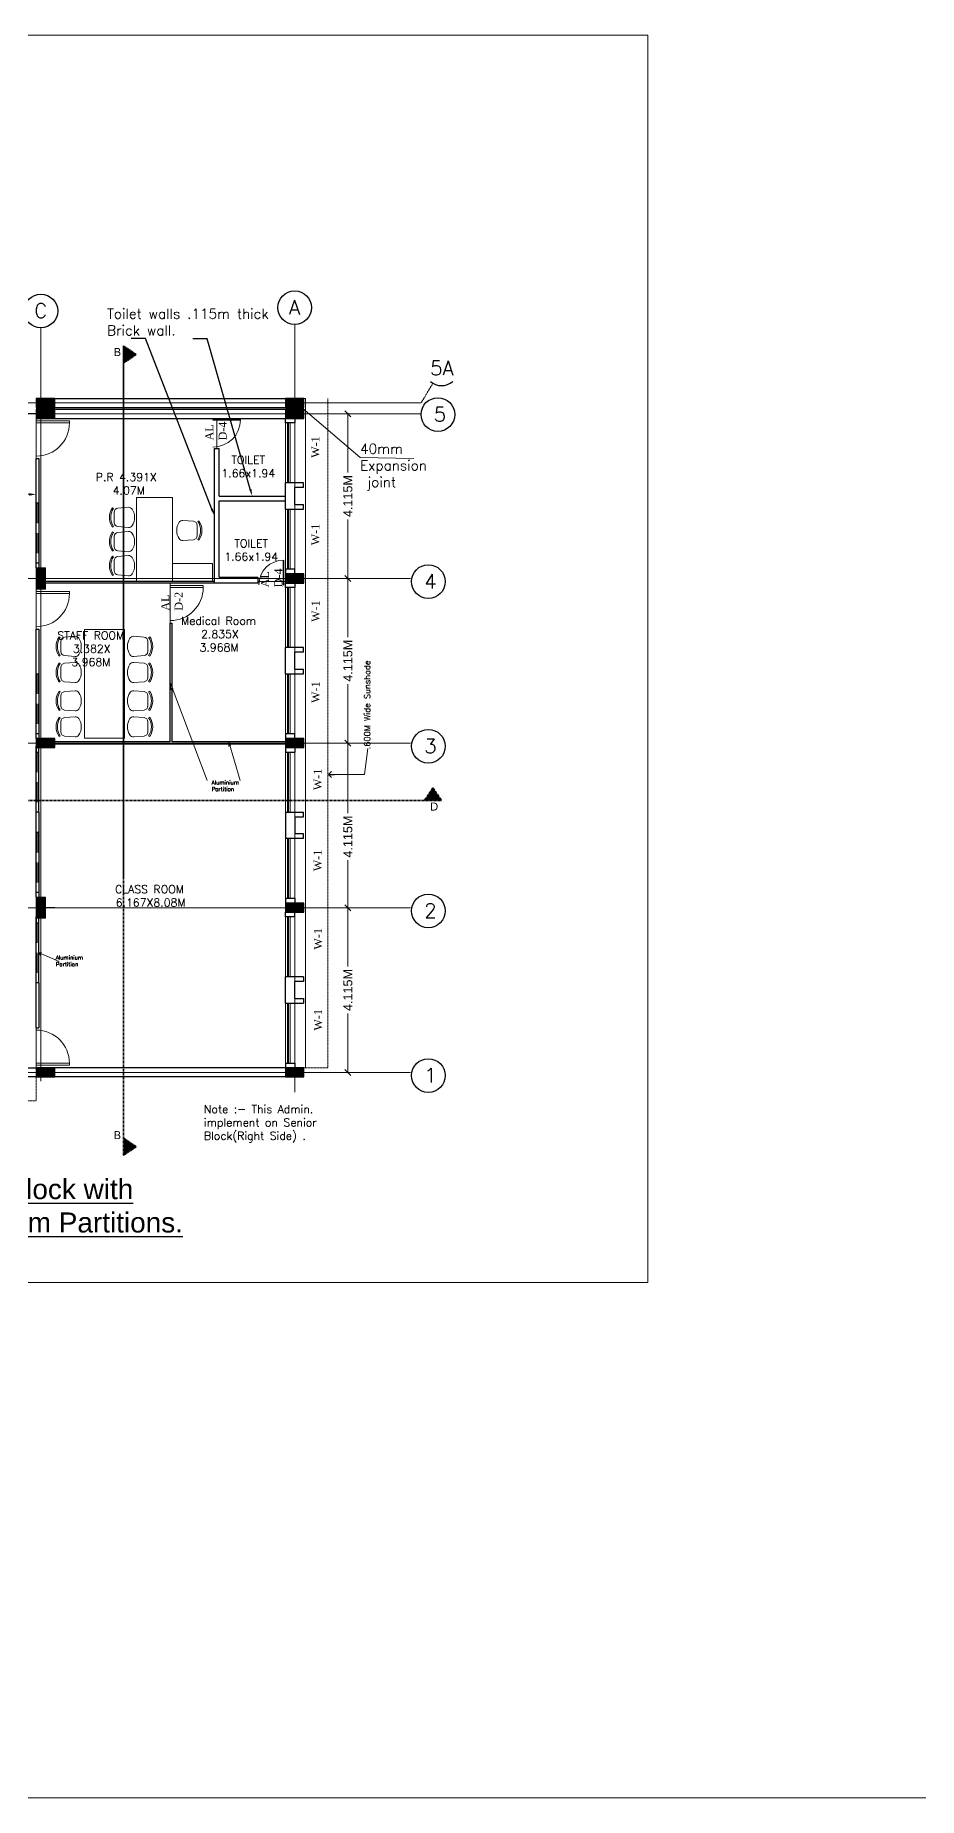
# Model space of a CAD drawing. Header units: metres. Extents: x 1545540 to 2027037, y 435419 to 693806.
# Drawn here: x 1789450 to 1811538, y 435419 to 479468 of the extents above; entities that cross this region are included whole.
import ezdxf
from ezdxf import colors
from ezdxf.entities.mleader import LeaderData, LeaderLine
from ezdxf.math import Vec2, Vec3

# ---------------------------------------------------------------- set-up
doc = ezdxf.new("R2010")
doc.units = ezdxf.units.M
doc.header["$LTSCALE"] = 1000
doc.header["$PDMODE"] = 35
for name, pattern in [('CENTER', [2, 1.25, -0.25, 0.25, -0.25]), ('DASHED', [0.75, 0.5, -0.25]), ('DASHED2', [0.375, 0.25, -0.125])]:
    doc.linetypes.add(name, pattern=pattern)
doc.layers.get('Defpoints').update_dxf_attribs({"lineweight": 18})
for name, color, linetype, lineweight in [('- WALL', 7, 'Continuous', 30), ('Aluminium frame', 132, 'Continuous', 25), ('Col-Hatch', 9, 'Continuous', 13), ('coloum hatch', 254, 'Continuous', 9), ('Column', 252, 'Continuous', 30), ('dim.1', 6, 'Continuous', 18), ('Door', 54, 'Continuous', 13), ('elevation', 1, 'Continuous', 13), ('Furniture', 13, 'Continuous', 13), ('grid', 21, 'CENTER', 15), ('gride dimen', 3, 'Continuous', 13), ('PROJ.', 30, 'DASHED2', 13), ('Section Line', 135, 'CENTER', 35), ('Text-1', 240, 'Continuous', 15), ('Text-2', 122, 'Continuous', 25), ('Text-Grid', 1, 'Continuous', 25), ('Ventilator', 6, 'DASHED', 18), ('Wall', 7, 'Continuous', 30), ('Window', 150, 'Continuous', 15), ('Window-Wall', 7, 'Continuous', 18)]:
    doc.layers.add(name, color=color, linetype=linetype, lineweight=lineweight)
doc.layers.add('text', color=7, linetype='Continuous')
doc.styles.add('dim-stylus bt', font='arial.ttf')
doc.styles.add('L120', font='simplex.shx', dxfattribs={"height": 1})
doc.styles.get("Standard").update_dxf_attribs({"font": 'arial.ttf'})
doc.styles.add('style1', font='')
doc.styles.get('style1').set_extended_font_data('Century Gothic')
doc.dimstyles.new('1      100 (big)', dxfattribs={"dimscale": 75, "dimtxt": 5, "dimasz": 3.5, "dimexe": 1.5, "dimexo": 2, "dimgap": 1, "dimtad": 0, "dimdec": 3, "dimlfac": 0.001, "dimzin": 0, "dimdsep": 46, "dimtxsty": 'dim-stylus bt', "dimblk": 'OBLIQUE', "dimcen": 0, "dimdle": 0.6, "dimclrd": 256, "dimclre": 7, "dimclrt": 256, "dimadec": 0, "dimazin": 0, "dimtfac": 0.7, "dimtdec": 3, "dimtofl": 0, "dimtmove": 1, "dimatfit": 3, "dimldrblk": 'OPEN90', "dimfxl": 0, "dimtolj": 1, "dimtzin": 0, "dimlwd": 15, "dimlwe": 15, "dimarcsym": 0})
doc.dimstyles.new('Tabrej', dxfattribs={"dimtxt": 0.32, "dimasz": 0.2, "dimexe": 0, "dimexo": 0.15, "dimgap": 0.09, "dimtad": 0, "dimdec": 3, "dimzin": 0, "dimdsep": 46, "dimtxsty": 'dim-stylus bt', "dimblk": 'ARCHTICK', "dimcen": 0, "dimdle": 0.05, "dimclrd": 256, "dimclre": 256, "dimclrt": 7, "dimadec": 0, "dimazin": 0, "dimtfac": 1, "dimtdec": 3, "dimtofl": 0, "dimtmove": 0, "dimatfit": 1, "dimfxl": 0, "dimtolj": 1, "dimtzin": 0, "dimlwd": -1, "dimlwe": -1, "dimarcsym": 0})

# ---------------------------------------------------------------- blocks, each defined once
blk = doc.blocks.new('RH 1200')
for p, q in [((21, 0), (21, 43.3)), ((21.7, 0), (21.7, 43.3)), ((21.7, 0), (21, 0))]:
    blk.add_line(p, q)
at = {"extrusion": (0, 0, -1)}
blk.add_ellipse((21.7, 0), major_axis=(-30.6, 30.6), ratio=1, start_param=5.497787, end_param=7.068583, dxfattribs=at)
blk = doc.blocks.new('DRF')
at = {"layer": 'Door', "ltscale": 20}
blk.add_line((620.912, -398.163), (620.912, -397.263), dxfattribs=at)
at = {"layer": 'Door', "ltscale": 20, "xscale": 0.0190499999955591, "yscale": 0.0190499999955591, "zscale": 0.0190499999955591, "rotation": 90}
blk.add_blockref('RH 1200', (621.027, -397.713), dxfattribs=at)
blk = doc.blocks.new('_Oblique')
at = {"color": 0, "linetype": 'ByBlock', "lineweight": -2}
blk.add_line((-0.5, -0.5), (0.5, 0.5), dxfattribs=at)
blk = doc.blocks.new('*D360')
at = {"layer": 'Defpoints', "color": 0, "ltscale": 0.05, "transparency": 16777216}
for p in [(1797266, 457663), (1797266, 457663), (1797266, 453548)]:
    blk.add_point(p, dxfattribs=at)
at = {"layer": 'gride dimen', "lineweight": 15, "ltscale": 0.05, "transparency": 16777216}
for p, q in [((1797266, 457686), (1797266, 456191)), ((1797266, 453526), (1797266, 455020))]:
    blk.add_line(p, q, dxfattribs=at)
at = {"layer": 'gride dimen', "color": 7, "lineweight": 15, "ltscale": 0.05, "transparency": 16777216}
for p, q in [((1797116, 457663), (1797191, 457663)), ((1797116, 453548), (1797191, 453548))]:
    blk.add_line(p, q, dxfattribs=at)
at = {"layer": 'gride dimen', "lineweight": 15, "ltscale": 0.05, "transparency": 16777216, "xscale": 150, "yscale": 150, "zscale": 150}
for p, rotation in [((1797266, 457663), 90), ((1797266, 453548), 270)]:
    blk.add_blockref('_Oblique', p, dxfattribs=dict(at, rotation=rotation))
at = {"layer": 'gride dimen', "ltscale": 0.05, "transparency": 16777216, "insert": (1797266, 455606), "char_height": 225, "attachment_point": 5, "rotation": 90, "style": 'dim-stylus bt'}
blk.add_mtext('\\A1;4.115M', dxfattribs=at)
blk = doc.blocks.new('_Open90')
at = {"color": 0, "linetype": 'ByBlock', "lineweight": -2}
for p, q in [((0, 0), (-1, 0)), ((-0.5, 0.5), (0, 0)), ((0, 0), (-0.5, -0.5))]:
    blk.add_line(p, q, dxfattribs=at)
blk = doc.blocks.new('*D361')
at = {"layer": 'Defpoints', "color": 0, "ltscale": 0.05, "transparency": 16777216}
for p in [(1797266, 461778), (1797266, 461778), (1797266, 457663)]:
    blk.add_point(p, dxfattribs=at)
at = {"layer": 'gride dimen', "color": 7, "lineweight": 15, "ltscale": 0.05, "transparency": 16777216}
for p, q in [((1797116, 461778), (1797191, 461778)), ((1797116, 457663), (1797191, 457663))]:
    blk.add_line(p, q, dxfattribs=at)
at = {"layer": 'gride dimen', "lineweight": 15, "ltscale": 0.05, "transparency": 16777216}
for p, q in [((1797266, 461801), (1797266, 460025)), ((1797266, 457641), (1797266, 458854))]:
    blk.add_line(p, q, dxfattribs=at)
at = {"layer": 'gride dimen', "lineweight": 15, "ltscale": 0.05, "transparency": 16777216, "xscale": 150, "yscale": 150, "zscale": 150}
for p, rotation in [((1797266, 461778), 90), ((1797266, 457663), 270)]:
    blk.add_blockref('_Oblique', p, dxfattribs=dict(at, rotation=rotation))
at = {"layer": 'gride dimen', "ltscale": 0.05, "transparency": 16777216, "insert": (1797266, 459440), "char_height": 225, "attachment_point": 5, "rotation": 90, "style": 'dim-stylus bt'}
blk.add_mtext('\\A1;4.115M', dxfattribs=at)
blk = doc.blocks.new('*D362')
at = {"layer": 'Defpoints', "color": 0, "ltscale": 0.05, "transparency": 16777216}
for p in [(1797266, 465893), (1797266, 465893), (1797266, 461778)]:
    blk.add_point(p, dxfattribs=at)
at = {"layer": 'gride dimen', "color": 7, "lineweight": 15, "ltscale": 0.05, "transparency": 16777216}
for p, q in [((1797116, 465893), (1797191, 465893)), ((1797116, 461778), (1797191, 461778))]:
    blk.add_line(p, q, dxfattribs=at)
at = {"layer": 'gride dimen', "lineweight": 15, "ltscale": 0.05, "transparency": 16777216}
for p, q in [((1797266, 465916), (1797266, 464421)), ((1797266, 461756), (1797266, 463250))]:
    blk.add_line(p, q, dxfattribs=at)
at = {"layer": 'gride dimen', "lineweight": 15, "ltscale": 0.05, "transparency": 16777216, "xscale": 150, "yscale": 150, "zscale": 150}
for p, rotation in [((1797266, 465893), 90), ((1797266, 461778), 270)]:
    blk.add_blockref('_Oblique', p, dxfattribs=dict(at, rotation=rotation))
at = {"layer": 'gride dimen', "ltscale": 0.05, "transparency": 16777216, "insert": (1797266, 463836), "char_height": 225, "attachment_point": 5, "rotation": 90, "style": 'dim-stylus bt'}
blk.add_mtext('\\A1;4.115M', dxfattribs=at)
blk = doc.blocks.new('*D363')
at = {"layer": 'Defpoints', "color": 0, "ltscale": 0.05, "transparency": 16777216}
for p in [(1797266, 470008), (1797266, 470008), (1797266, 465893)]:
    blk.add_point(p, dxfattribs=at)
at = {"layer": 'gride dimen', "color": 7, "lineweight": 15, "ltscale": 0.05, "transparency": 16777216}
for p, q in [((1797116, 470008), (1797191, 470008)), ((1797116, 465893), (1797191, 465893))]:
    blk.add_line(p, q, dxfattribs=at)
at = {"layer": 'gride dimen', "lineweight": 15, "ltscale": 0.05, "transparency": 16777216}
for p, q in [((1797266, 470031), (1797266, 468536)), ((1797266, 465871), (1797266, 467365))]:
    blk.add_line(p, q, dxfattribs=at)
at = {"layer": 'gride dimen', "lineweight": 15, "ltscale": 0.05, "transparency": 16777216, "xscale": 150, "yscale": 150, "zscale": 150}
for p, rotation in [((1797266, 470008), 90), ((1797266, 465893), 270)]:
    blk.add_blockref('_Oblique', p, dxfattribs=dict(at, rotation=rotation))
at = {"layer": 'gride dimen', "ltscale": 0.05, "transparency": 16777216, "insert": (1797266, 467951), "char_height": 225, "attachment_point": 5, "rotation": 90, "style": 'dim-stylus bt'}
blk.add_mtext('\\A1;4.115M', dxfattribs=at)
blk = doc.blocks.new('CC')
at = {"layer": 'Col-Hatch', "ltscale": 0.05}
blk.add_hatch(color=256, dxfattribs=at).paths.add_polyline_path([(4078.606, 341.328), (4078.606, 341.098), (4079.066, 341.098), (4079.066, 341.328)])
at = {"layer": 'Column'}
blk.add_lwpolyline([(4078.606, 341.328), (4079.066, 341.328), (4079.066, 341.098), (4078.606, 341.098)], close=True, dxfattribs=at)
blk = doc.blocks.new('_ArchTick')
at = {"color": 0, "const_width": 0.15}
blk.add_lwpolyline([(-0.5, -0.5), (0.5, 0.5)], dxfattribs=at)
blk = doc.blocks.new('gd')
at = {"layer": 'Door', "ltscale": 0.05}
blk.add_line((526.222, -408.628), (526.222, -407.428), dxfattribs=at)
blk.add_lwpolyline([(526.222, -408.551), (525.231, -408.551), (525.231, -408.491), (526.222, -408.491), (526.222, -408.551)], dxfattribs=at)
blk.add_arc((526.222, -408.491), 0.992, 90, 180, dxfattribs=at)
blk = doc.blocks.new('DFG')
at = {"layer": 'Col-Hatch', "ltscale": 0.05}
blk.add_hatch(color=256, dxfattribs=at).paths.add_polyline_path([(3557.561, -332.074), (3557.561, -332.304), (3557.031, -332.304), (3557.031, -332.074)])
blk.add_lwpolyline([(3557.561, -332.074), (3557.561, -332.304), (3557.031, -332.304), (3557.031, -332.074), (3557.561, -332.074)], dxfattribs=at)
blk = doc.blocks.new('chair1')
for p, q in [((527, 224), (556, 243)), ((527, -224), (556, -243))]:
    blk.add_line(p, q)
blk.add_lwpolyline([(58, 204, -0.283804), (155, 253), (416, 230, -0.389031), (510, 127), (510, -127, -0.389031), (416, -230), (155, -253, -0.283804), (58, -204)], format="xyb")
for centre, radius, start, end in [((390, 0), 390, 148.3892, 211.6108), ((201, 0), 396, 325.6197, 34.3803), ((201, 0), 430, 325.6197, 34.3803)]:
    blk.add_arc(centre, radius, start, end)
blk = doc.blocks.new('t1')
at = {"layer": 'Furniture', "ltscale": 10000}
for points in [[(697340, 159031), (698240, 159031), (698240, 161131), (697340, 161131)], [(696340, 159481), (696340, 159031), (697340, 159031), (697340, 159481)]]:
    blk.add_lwpolyline(points, close=True, dxfattribs=at)
at = {"layer": 'Furniture', "ltscale": 10000, "xscale": -1, "rotation": 180}
blk.add_blockref('chair1', (698287, 160632), dxfattribs=at)
at = {"layer": 'Furniture', "ltscale": 10000, "xscale": -1}
blk.add_blockref('chair1', (697233, 160306), dxfattribs=at)
at = {"layer": 'Furniture', "ltscale": 10000}
for p in [(698287, 160029), (698287, 159425)]:
    blk.add_blockref('chair1', p, dxfattribs=at)

msp = doc.modelspace()

# ---------------------------------------------------------------- hatches: boundary and pattern name
at = {"layer": 'Section Line', "ltscale": 0.05}
for points in [[(1791657.3717, 471274.8094), (1791657.3717, 471701.9882), (1791973.3391, 471488.3988)], [(1799178.9851, 460340.1486), (1799606.1639, 460340.0695), (1799392.633, 460656.0764)], [(1791657.3717, 451476.4092), (1791657.3717, 451903.588), (1791973.3391, 451689.9986)]]:
    msp.add_hatch(color=256, dxfattribs=at).paths.add_polyline_path(points)

# ---------------------------------------------------------------- linework, layer by layer
at = {"layer": '- WALL', "ltscale": 0.05}
for p, q in [((1789706.0694, 470393.0917), (1795706.0694, 470393.0917)), ((1789706.0694, 470163.0917), (1795706.0694, 470163.0917)), ((1789706.0694, 470123.0918), (1795706.0694, 470123.0918)), ((1789706.0694, 469893.0918), (1795706.0694, 469893.0918)), ((1794045.0694, 467950.6156), (1795706.0694, 467950.6156)), ((1794045.0694, 467835.5679), (1795706.0694, 467835.5679)), ((1795936.0694, 453778.0918), (1795936.0694, 453663.0918)), ((1795706.0694, 453663.0917), (1789706.0694, 453663.0917)), ((1795706.0694, 453433.0918), (1789706.0694, 453433.0918))]:
    msp.add_line(p, q, dxfattribs=at)
at = {"layer": '- WALL'}
for p, q in [((1789706.0694, 469893.0918), (1789706.0694, 470123.0918)), ((1793930.0694, 465778.0918), (1793930.0694, 469140.6396)), ((1793930.0694, 469140.6396), (1794045.0694, 469140.6396)), ((1794045.0694, 467950.6156), (1794045.0694, 469140.6396)), ((1795706.0694, 467623.0918), (1795706.0694, 468278.0918)), ((1796156.0694, 468278.0918), (1795706.0694, 468278.0918)), ((1796156.0694, 468163.0918), (1796156.0694, 468278.0918)), ((1794045.0694, 465924.8418), (1794045.0694, 467835.5679)), ((1795936.0694, 467738.0918), (1795936.0694, 468163.0918)), ((1796156.0694, 468163.0918), (1795936.0694, 468163.0918)), ((1795706.0694, 467623.0918), (1796156.0694, 467623.0918)), ((1795936.0694, 467738.0918), (1796156.0694, 467738.0918)), ((1796156.0694, 467623.0918), (1796156.0694, 467738.0918)), ((1795706.0694, 463508.0918), (1795706.0694, 464163.0918)), ((1796156.0694, 464163.0918), (1795706.0694, 464163.0918)), ((1795936.0694, 463623.0918), (1795936.0694, 464048.0918)), ((1796156.0694, 464048.0918), (1795936.0694, 464048.0918)), ((1796156.0694, 464048.0918), (1796156.0694, 464163.0918)), ((1795706.0694, 463508.0918), (1796156.0694, 463508.0918)), ((1795936.0694, 463623.0918), (1796156.0694, 463623.0918)), ((1796156.0694, 463508.0918), (1796156.0694, 463623.0918)), ((1789936.0694, 461893.0917), (1789706.0694, 461893.0917)), ((1789936.0694, 461778.0918), (1789706.0694, 461778.0918)), ((1795706.0694, 461663.0918), (1795706.0694, 461548.0918)), ((1795936.0694, 461663.0918), (1795936.0694, 461548.0918)), ((1795706.0694, 461548.0918), (1795936.0694, 461548.0918)), ((1795706.0694, 460048.0918), (1795706.0694, 459393.0918)), ((1795706.0694, 460048.0918), (1796156.0694, 460048.0918)), ((1795936.0694, 459933.0918), (1795936.0694, 459508.0918)), ((1795936.0694, 459933.0918), (1796156.0694, 459933.0918)), ((1796156.0694, 459933.0918), (1796156.0694, 460048.0918)), ((1796156.0694, 459508.0918), (1795936.0694, 459508.0918)), ((1796156.0694, 459393.0918), (1796156.0694, 459508.0918)), ((1796156.0694, 459393.0918), (1795706.0694, 459393.0918)), ((1795706.0694, 457893.0918), (1795706.0694, 457778.0918)), ((1795936.0694, 457893.0918), (1795706.0694, 457893.0918)), ((1795936.0694, 457893.0918), (1795936.0694, 457778.0918)), ((1789936.0694, 457663.0918), (1789706.0694, 457663.0918)), ((1795706.0694, 457433.0918), (1795706.0694, 457548.0918)), ((1795936.0694, 457433.0918), (1795706.0694, 457433.0918)), ((1795936.0694, 457433.0918), (1795936.0694, 457548.0918)), ((1795706.0694, 455278.0918), (1795706.0694, 455933.0918)), ((1796156.0694, 455933.0918), (1795706.0694, 455933.0918)), ((1796156.0694, 455933.0918), (1796156.0694, 455818.0918)), ((1795936.0694, 455393.0918), (1795936.0694, 455818.0918)), ((1796156.0694, 455818.0918), (1795936.0694, 455818.0918)), ((1795706.0694, 455278.0918), (1796156.0694, 455278.0918)), ((1795936.0694, 455393.0918), (1796156.0694, 455393.0918)), ((1796156.0694, 455393.0918), (1796156.0694, 455278.0918)), ((1795706.0694, 453778.0918), (1795936.0694, 453778.0918)), ((1795706.0694, 453778.0918), (1795706.0694, 453663.0918)), ((1789476.0694, 453663.0918), (1789476.0694, 453433.0918)), ((1789476.0694, 453663.0918), (1789706.0694, 453663.0918)), ((1789476.0694, 453433.0918), (1789706.0694, 453433.0918))]:
    msp.add_line(p, q, dxfattribs=at)
for points in [[(1795936.0694, 469778.0918), (1795706.0694, 469778.0918), (1795706.0694, 469893.0918), (1795936.0694, 469893.0918)], [(1795936.0694, 466123.0918), (1795706.0694, 466123.0918), (1795706.0694, 466008.0918), (1795936.0694, 466008.0918)], [(1795936.0694, 465663.0918), (1795706.0694, 465663.0918), (1795706.0694, 465778.0918), (1795936.0694, 465778.0918)], [(1795936.0694, 462008.0918), (1795706.0694, 462008.0918), (1795706.0694, 461893.0918), (1795936.0694, 461893.0918)], [(1789246.0694, 453663.0918), (1789476.0694, 453663.0918), (1789476.0694, 453433.0918), (1789246.0694, 453433.0918)]]:
    msp.add_lwpolyline(points, close=True, dxfattribs=at)
at = {"layer": 'Aluminium frame', "ltscale": 0.05}
for p, q in [((1789476.0694, 470008.0918), (1786126.0694, 470008.0918)), ((1789476.0694, 466158.0918), (1789476.0694, 468893.0918)), ((1789476.0694, 468893.0918), (1789539.4694, 468893.0918)), ((1789539.4694, 468893.0918), (1789539.4694, 466158.0918)), ((1789539.4694, 467773.0918), (1789476.0694, 467773.0918)), ((1789539.4694, 466273.0918), (1789476.0694, 466273.0918)), ((1792821.0694, 461809.8418), (1792821.0694, 464778.0918)), ((1792871.0694, 461809.8418), (1792871.0694, 464778.0918)), ((1789476.0694, 461893.0918), (1789476.0694, 464628.0918)), ((1789476.0694, 464628.0918), (1789539.4694, 464628.0918)), ((1789539.4694, 464628.0918), (1789539.4694, 461893.0918)), ((1789476.0694, 463508.0918), (1789539.4694, 463508.0918)), ((1789539.4694, 462008.0918), (1789476.0694, 462008.0918)), ((1789476.0694, 457928.0918), (1789476.0694, 461698.0918)), ((1792821.0694, 461809.8418), (1789936.0694, 461809.8418)), ((1795706.0694, 461746.3418), (1789936.0694, 461746.3418)), ((1795706.0694, 461809.8418), (1792871.0694, 461809.8418)), ((1789539.4694, 460048.0918), (1789539.4694, 461548.0918)), ((1789539.4694, 460048.0918), (1789476.0694, 460048.0918)), ((1789539.4694, 460048.0918), (1789539.4694, 457928.0918)), ((1789539.4694, 459543.0918), (1789476.0694, 459543.0918)), ((1789539.4694, 458043.0918), (1789476.0694, 458043.0918)), ((1789476.0694, 457928.0918), (1789539.4694, 457928.0918)), ((1789476.0694, 454663.0918), (1789476.0694, 457433.0918)), ((1789539.4694, 455783.0918), (1789539.4694, 457283.0918)), ((1789539.4694, 455783.0918), (1789476.0694, 455783.0918)), ((1789539.4694, 455783.0918), (1789539.4694, 454663.0918)), ((1789476.0694, 454663.0918), (1789539.4694, 454663.0918))]:
    msp.add_line(p, q, dxfattribs=at)
for points in [[(1789476.0694, 461548.0918), (1789539.4694, 461548.0918), (1789539.4694, 461663.0918), (1789476.0694, 461663.0918)], [(1789476.0694, 457283.0918), (1789539.4694, 457283.0918), (1789539.4694, 457398.0918), (1789476.0694, 457398.0918)]]:
    msp.add_lwpolyline(points, close=True, dxfattribs=at)
at = {"layer": 'Defpoints', "ltscale": 50}
for p, q in [((1722051.6517, 479467.9928), (1804765.9863, 479467.9928)), ((1804765.9863, 479467.9928), (1804765.9863, 448293.9427)), ((1804765.9863, 448293.9427), (1722051.6517, 448293.9427)), ((2027037.0061, 435418.7361), (1545539.6716, 435418.7361))]:
    msp.add_line(p, q, dxfattribs=at)
at = {"layer": 'dim.1', "ltscale": 0.05}
for p, q in [((1792821.0694, 463293.9668), (1793745.8183, 460844.8433)), ((1792821.0694, 463293.9668), (1792842.8467, 463106.181)), ((1792821.0694, 463293.9668), (1792891.226, 463136.1682)), ((1794288.5694, 461809.8418), (1794575.2845, 460844.8433)), ((1794288.5694, 461809.8418), (1794288.5694, 461693.3346)), ((1794288.5694, 461809.8418), (1794330.1352, 461706.3096)), ((1789539.4694, 456533.0918), (1789609.2324, 456539.8051)), ((1789539.4694, 456533.0918), (1789583.9876, 456480.6291)), ((1789545.2777, 456533.6507), (1790047.98, 456315.7522))]:
    msp.add_line(p, q, dxfattribs=at)
at = {"layer": 'elevation', "ltscale": 0.05}
msp.add_line((1789476.0694, 461548.0918), (1789476.0694, 460048.0918), dxfattribs=at)
at = {"layer": 'Furniture', "ltscale": 10000}
msp.add_lwpolyline([(1790678.4262, 461899.593), (1790678.4262, 464614.593), (1791678.4262, 464614.593), (1791678.4262, 461899.593)], close=True, dxfattribs=at)
at = {"layer": 'grid', "ltscale": 0.01}
for p, q in [((1795936.0694, 453049.8017), (1795936.0694, 472238.8088)), ((1789591.0694, 453324.6013), (1789591.0694, 472155.0259)), ((1799095.3664, 470278.0918), (1799390.6481, 470770.4103)), ((1799095.3664, 470278.0918), (1779273.4945, 470278.0918)), ((1799095.3664, 470008.0918), (1779273.4945, 470008.0918)), ((1798834.5383, 465893.0918), (1779273.4945, 465893.0918)), ((1798834.5383, 461778.0918), (1779273.4945, 461778.0918)), ((1798834.5383, 457663.0918), (1779273.4945, 457663.0918)), ((1798834.5383, 453548.0918), (1779273.4945, 453548.0918))]:
    msp.add_line(p, q, dxfattribs=at)
at = {"layer": 'PROJ.', "ltscale": 0.01}
for p, q in [((1796766.0694, 470393.0918), (1796766.0694, 453663.0918)), ((1789476.0694, 452833.0917), (1789476.0694, 453433.0918)), ((1796166.0694, 453663.0918), (1796766.0694, 453663.0918)), ((1786126.0694, 452833.0917), (1789476.0694, 452833.0917))]:
    msp.add_line(p, q, dxfattribs=at)
at = {"layer": 'Section Line', "ltscale": 0.05}
for p, q in [((1791657.3717, 451476.4092), (1791657.3717, 471701.9882)), ((1791973.3391, 471488.3988), (1791657.3717, 471701.9882)), ((1791973.3391, 471488.3988), (1791657.3717, 471274.8094)), ((1777520.9878, 460340.1486), (1799606.1639, 460340.0695)), ((1799392.633, 460656.0764), (1799178.9851, 460340.1486)), ((1799392.633, 460656.0764), (1799606.1639, 460340.0695)), ((1791973.3391, 451689.9986), (1791657.3717, 451903.588)), ((1791973.3391, 451689.9986), (1791657.3717, 451476.4092))]:
    msp.add_line(p, q, dxfattribs=at)
at = {"layer": 'Text-Grid'}
for centre in [(1789591.0694, 472576.0377), (1795936.0694, 472659.8206), (1795936.0694, 472659.8206), (1799516.3781, 469988.1058), (1799278.0781, 465813.3559), (1799278.0781, 461698.3559), (1799278.0781, 457583.3559), (1799278.0781, 453468.3559)]:
    msp.add_circle(centre, 421.0118, dxfattribs=at)
msp.add_arc((1799607.1979, 471131.4603), 421.0118, 228.34617115, 311.65382883, dxfattribs=at)
at = {"layer": 'Ventilator'}
for p, q in [((1789493.2694, 467773.0918), (1789493.2694, 466273.0918)), ((1789522.2694, 467773.0918), (1789522.2694, 466273.0918)), ((1789493.2694, 463508.0918), (1789493.2694, 462008.0918)), ((1789522.2694, 463508.0918), (1789522.2694, 462008.0918)), ((1789493.2694, 461548.0918), (1789493.2694, 460048.0918)), ((1789522.2694, 461548.0918), (1789522.2694, 460048.0918)), ((1789493.2694, 459543.0918), (1789493.2694, 458043.0918)), ((1789522.2694, 459543.0918), (1789522.2694, 458043.0918)), ((1789493.2694, 457283.0918), (1789493.2694, 455783.0918)), ((1789522.2694, 457283.0918), (1789522.2694, 455783.0918))]:
    msp.add_line(p, q, dxfattribs=at)
at = {"layer": 'Wall', "ltscale": 0.05}
for p, q in [((1793930.0694, 465816.0918), (1789706.0694, 465816.0918)), ((1793930.0694, 465778.0918), (1789706.0694, 465778.0918)), ((1795013.5455, 465778.0918), (1793930.0694, 465778.0918)), ((1794045.0694, 465924.8418), (1795013.5455, 465924.8418)), ((1795013.5455, 465924.8418), (1795013.5455, 465778.0918)), ((1792821.0694, 464778.0918), (1792871.0694, 464778.0918)), ((1795706.0694, 461778.0918), (1795706.0694, 461778.0918))]:
    msp.add_line(p, q, dxfattribs=at)
at = {"layer": 'Window', "ltscale": 0.05}
for p, q in [((1795759.1072, 469778.0918), (1795759.1072, 468278.0918)), ((1795781.6545, 469778.0918), (1795781.6545, 468278.0918)), ((1795759.1072, 466123.0918), (1795759.1072, 467623.0918)), ((1795781.6545, 466123.0918), (1795781.6545, 467623.0918)), ((1795759.1072, 465663.0918), (1795759.1072, 464163.0918)), ((1795781.6545, 465663.0918), (1795781.6545, 464163.0918)), ((1795759.1072, 462008.0918), (1795759.1072, 463508.0918)), ((1795781.6545, 462008.0918), (1795781.6545, 463508.0918)), ((1795759.1072, 461548.0918), (1795759.1072, 460048.0918)), ((1795781.6545, 461548.0918), (1795781.6545, 460048.0918)), ((1795759.1072, 457893.0918), (1795759.1072, 459393.0918)), ((1795781.6545, 457893.0918), (1795781.6545, 459393.0918)), ((1795759.1072, 457433.0918), (1795759.1072, 455933.0918)), ((1795781.6545, 457433.0918), (1795781.6545, 455933.0918)), ((1795759.1072, 453778.0918), (1795759.1072, 455278.0918)), ((1795781.6545, 453778.0918), (1795781.6545, 455278.0918))]:
    msp.add_line(p, q, dxfattribs=at)
at = {"layer": 'Window-Wall'}
for p, q in [((1796206.0694, 470393.0918), (1796166.0694, 470393.0918)), ((1796206.0694, 453663.0918), (1796206.0694, 470393.0918)), ((1795706.0694, 469778.0918), (1795706.0694, 468278.0918)), ((1795821.0694, 469778.0918), (1795821.0694, 468278.0918)), ((1795706.0694, 466123.0918), (1795706.0694, 467623.0918)), ((1795821.0694, 466123.0918), (1795821.0694, 467623.0918)), ((1795706.0694, 465663.0918), (1795706.0694, 464163.0918)), ((1795821.0694, 465663.0918), (1795821.0694, 464163.0918)), ((1795706.0694, 462008.0918), (1795706.0694, 463508.0918)), ((1795821.0694, 462008.0918), (1795821.0694, 463508.0918)), ((1789476.0694, 457928.0918), (1789476.0694, 461698.0918)), ((1789476.0694, 461548.0918), (1789476.0694, 460048.0918)), ((1795706.0694, 461548.0918), (1795706.0694, 460048.0918)), ((1795821.0694, 461548.0918), (1795821.0694, 460048.0918)), ((1795706.0694, 457893.0918), (1795706.0694, 459393.0918)), ((1795821.0694, 457893.0918), (1795821.0694, 459393.0918)), ((1789476.0694, 454663.0918), (1789476.0694, 457433.0918)), ((1795706.0694, 457433.0918), (1795706.0694, 455933.0918)), ((1795821.0694, 457433.0918), (1795821.0694, 455933.0918)), ((1795706.0694, 453778.0918), (1795706.0694, 455278.0918)), ((1795821.0694, 453778.0918), (1795821.0694, 455278.0918)), ((1795936.0694, 453663.0918), (1796206.0694, 453663.0918))]:
    msp.add_line(p, q, dxfattribs=at)

# ---------------------------------------------------------------- block references
at = {"layer": 'coloum hatch', "ltscale": 0.05, "xscale": -999.9999999999199, "yscale": 999.9999999999208, "zscale": 999.9999999999208}
for p in [(5868542.0893, 129064.9829), (5868542.0893, 128794.9829), (5874772.0893, 129064.9829), (5874772.0892, 128794.9829), (5874772.0892, 124679.9829), (5868542.0893, 120564.9829), (5874772.0893, 120564.9829), (5874772.0893, 116449.9829), (5868542.0893, 112334.9829), (5874772.0892, 112334.9829)]:
    msp.add_blockref('CC', p, dxfattribs=at)
at = {"layer": 'coloum hatch', "xscale": -999.9999999999208, "yscale": 999.9999999999208, "zscale": 999.9999999999208, "rotation": 90}
for p in [(1457402.1848, 4023189.2903), (1457402.1848, 4014959.2903)]:
    msp.add_blockref('DFG', p, dxfattribs=at)
at = {"layer": 'Door'}
for p, xscale, yscale, zscale, rotation in [((2227994.6479, 129369.4764), 833.3333334975831, 833.3333334975831, 833.3333334975831, 180.0000000148826), ((2227994.6479, 125104.4764), 833.3333334975831, 833.3333334975831, 833.3333334975831, 180.0000000148826), ((2231339.6479, 125254.4764), 833.3333334975831, 833.3333334975831, 833.3333334975831, 180.0000000148826), ((2227994.6479, 794186.7072), -833.3333334975831, 833.3333334975827, 833.3333334979401, 359.9999999851173), ((2227994.6479, 794186.7072), -833.3333334975831, 833.3333334975827, 833.3333334979401, 359.9999999851173)]:
    msp.add_blockref('gd', p, dxfattribs=dict(at, xscale=xscale, yscale=yscale, zscale=zscale, rotation=rotation))
at = {"layer": 'elevation'}
for p, xscale, yscale, zscale, rotation in [((2311414.5615, 800943.4219), -833.3333334766647, 833.3333334766644, 833.3333334765761, 1.48201451e-08), ((2093636.0496, 931503.0518), 750.0000001290889, 750.0000001290889, 750.0000001290889, 269.9999999851312)]:
    msp.add_blockref('DRF', p, dxfattribs=dict(at, xscale=xscale, yscale=yscale, zscale=zscale, rotation=rotation))
at = {"layer": 'Furniture', "ltscale": 10000, "xscale": -1}
for p in [(1790600.9857, 464193.3726), (1790600.9857, 463541.9434), (1790600.9857, 462832.6262), (1790600.9857, 462184.3005)]:
    msp.add_blockref('chair1', p, dxfattribs=at)
at = {"layer": 'Furniture', "ltscale": 10000}
for p in [(1791755.8666, 464193.3726), (1791755.8666, 463541.9434), (1791755.8666, 462832.6262), (1791755.8666, 462184.3005)]:
    msp.add_blockref('chair1', p, dxfattribs=at)
at = {"layer": 'Window-Wall', "xscale": -1}
msp.add_blockref('t1', (2490220.4426, 306785.0861), dxfattribs=at)

# ---------------------------------------------------------------- texts
at = {"layer": 'Section Line', "ltscale": 0.05, "char_height": 200, "width": 26669.839277, "attachment_point": 1, "style": 'style1'}
for s, insert in [('{\\fArial|b0|i0|c0|p34;B}', (1791409.1426, 471650.4969)), ('{\\fArial|b0|i0|c0|p34;D}', (1799322.6073, 460291.7415)), ('{\\fArial|b0|i0|c0|p34;B}', (1791409.1426, 452078.5071))]:
    msp.add_mtext(s, dxfattribs=dict(at, insert=insert))
at = {"layer": 'text', "attachment_point": 1, "style": 'L120'}
for s, insert, char_height, width, rotation in [('{\\Fromans|c0;Toilet walls .115m thick Brick wall.}', (1791244.5941, 472633.7681), 250, 4832.064044, 0.00000001), ('{\\Fromans|c0;40mm \\PExpansion\\P joint}', (1797570.8751, 469259.0224), 250, 4832.064044, 0.00000001), ('\\pi1703.9;{\\Fromans|c0;TOILET\\P\\pi1451.5;1.66x1.94}', (1792651.1682, 468955.0015), 200, 4322.064044, 0.00000001), ('\\pi1577.9;{\\Fromans|c0;P.R 4.391X\\P\\pi2001.7;4.07M}', (1789384.674, 468526.0324), 200, 4832.064044, 0.00000001), ('\\pi1703.9;{\\Fromans|c0;TOILET\\P\\pi1451.5;1.66x1.94}', (1792724.8628, 466868.8442), 200, 4322.064044, 0.00000001), ('\\pi1168.4;{\\Fromans|c0;  Medical Room\\P\\pi1806.5; 2.835X\\P\\pi1906.5;3.968M}', (1791651.4567, 464933.7399), 200, 4832.064044, 0.00000001), ('\\pi1282.7;{\\Fromans|c0;  STAFF ROOM \\P\\pi1806.5; 3.382X\\P\\pi1906.5;3.968M}', (1788446.6559, 464568.8661), 200, 4832.064044, 0.00000001), ('{\\Fromans|c0;.600M Wide Sunshade}', (1797675.7679, 461623.0766), 150, 6841.770041, 90.00000001), ('\\A1;{\\Fromans|c0; Aluminium\\P Partition }', (1793792.265, 460844.8433), 100, 4832.064044, 0.00000001), ('\\pi1468.4;{\\Fromans|c0;CLASS ROOM\\P\\pi1482.7;6.167X8.08M}', (1789977.5689, 458224.5453), 200, 4832.064044, 0.00000001), ('\\A1;{\\Fromans|c0; Aluminium\\P Partition }', (1789894.9692, 456465.3198), 100, 4832.064044, 0.00000001), ('\\A1;{\\Fromans|c0;Note :- This Admin. \\Pimplement on Senior Block(Right Side) . \\P }', (1793666.5375, 452730.4313), 200, 4832.064044, 0.00000001), ('{\\fArial|b0|i0|c0|p34;\\LAdmin. Block with\\P Aluminium Partitions.}', (1786389.1474, 450879.3746), 500, 12061.223207, 0.00000001)]:
    msp.add_mtext(s, dxfattribs=dict(at, insert=insert, char_height=char_height, width=width, rotation=rotation))
at = {"layer": 'Text-1', "ltscale": 0.05, "char_height": 200, "width": 6841.770041, "attachment_point": 1, "rotation": 90.00000001, "style": 'L120'}
for insert in [(1796351.4942, 468907.1437), (1796351.4942, 466721.0054), (1796357.0298, 464805.6535), (1796357.0298, 462780.8293), (1796409.2385, 460600.5229), (1796409.2385, 458575.6987), (1796419.2894, 456616.7987), (1796419.2894, 454591.9744)]:
    msp.add_mtext('{\\fTimes New Roman|b0|i0|c0|p18;W-1}', dxfattribs=dict(at, insert=insert))
at = {"layer": 'Text-2', "ltscale": 0.05, "char_height": 200, "width": 6841.770041, "attachment_point": 1, "rotation": 90.00000001, "style": 'L120'}
for s, insert in [('{\\fTimes New Roman|b0|i0|c0|p18;AL\\PD-4}', (1793702.1527, 469341.9157)), ('{\\fTimes New Roman|b0|i0|c0|p18;AL\\PD-4}', (1795093.5457, 465669.4816)), ('{\\fTimes New Roman|b0|i0|c0|p18;AL\\PD-2}', (1792600.2631, 465086.7432))]:
    msp.add_mtext(s, dxfattribs=dict(at, insert=insert))
at = {"layer": 'Text-Grid', "char_height": 360, "width": 4322.064044, "attachment_point": 1, "rotation": 0.00000001, "style": 'L120'}
for s, insert in [('C ', (1789424.6966, 472762.7398)), ('A', (1795794.7618, 472846.5227)), ('5A', (1799322.5299, 471331.7274)), ('5', (1799413.1188, 470174.8079)), ('4', (1799174.8188, 466000.058)), ('3', (1799174.8188, 461885.058)), ('2', (1799174.8188, 457770.058)), ('1', (1799174.8188, 453655.058))]:
    msp.add_mtext(s, dxfattribs=dict(at, insert=insert))

# ---------------------------------------------------------------- dimensions: what is measured, and where the dimension line sits
at = {"layer": 'gride dimen', "ltscale": 0.05}
for base, p1, p2, picture, middle in [((1797265.9846, 470008.0918), (1797265.9846, 465893.0918), (1797265.9846, 470008.0918), '*D363', (1797265.9846, 467950.5918)), ((1797265.9846, 465893.0918), (1797265.9846, 461778.0918), (1797265.9846, 465893.0918), '*D362', (1797265.9846, 463835.5918)), ((1797265.9846, 457663.0918), (1797265.9846, 453548.0918), (1797265.9846, 457663.0918), '*D360', (1797265.9846, 455605.5918))]:
    dim = msp.add_linear_dim(base=base, p1=p1, p2=p2, angle=90, dimstyle='1      100 (big)', override={"dimtxt": 3, "dimasz": 2, "dimexe": 1, "dimpost": 'M\\X', "dimdle": 0.3}, dxfattribs=at)
    dim.commit()
    dim.dimension.update_dxf_attribs({"geometry": picture, "text_midpoint": middle})
dim = msp.add_linear_dim(base=(1797265.9846, 461778.0918), p1=(1797265.9846, 457663.0918), p2=(1797265.9846, 461778.0918), angle=90, dimstyle='1      100 (big)', override={"dimtxt": 3, "dimasz": 2, "dimexe": 1, "dimpost": 'M\\X', "dimdle": 0.3}, dxfattribs=at)
dim.commit()
dim.dimension.update_dxf_attribs({"geometry": '*D361', "text_midpoint": (1797265.9846, 459439.7721), "dimtype": 160})

# ---------------------------------------------------------------- leaders
at = {"layer": 'dim.1', "ltscale": 0.05}
msp.add_leader([(1796136.1049, 470143.0814), (1797573.4613, 468912.269), (1798913.1025, 468891.8706)], dimstyle='Tabrej', dxfattribs=at)
ml = msp.add_multileader_mtext('Standard', dxfattribs=at)
ml.set_content('', color=256)
ml.set_leader_properties()
ml.build(insert=Vec2(0, 0))
ml.multileader.update_dxf_attribs({"text_right_attachment_type": 6, "dogleg_length": 0.36, "arrow_head_size": 180})
ctx = ml.context
ctx.base_point, ctx.char_height, ctx.arrow_head_size, ctx.landing_gap_size, ctx.plane_origin = Vec3(1791667.886, 471978.542), 180, 180, 90, Vec3(1793930.0694, 467459.3657)
ctx.right_attachment = 6
notes = []
notes.append((ctx, [(0, (1, 1, 0), (1792207.886, 471888.542), (-1, 0), 360, [(0, [(1793930.0694, 467459.3657)], 0, [])])]))
ctx.mtext.insert, ctx.mtext.text_direction, ctx.mtext.flow_direction, ctx.mtext.extrusion = Vec3(1791757.886, 471978.542), Vec3(-1, 0), 5, Vec3(0, 0, -1)
ml = msp.add_multileader_mtext('Standard', dxfattribs=at)
ml.set_content('', color=256)
ml.set_leader_properties()
ml.build(insert=Vec2(0, 0))
ml.multileader.update_dxf_attribs({"text_right_attachment_type": 6, "dogleg_length": 0.36, "arrow_head_size": 180})
ctx = ml.context
ctx.base_point, ctx.char_height, ctx.arrow_head_size, ctx.landing_gap_size, ctx.plane_origin = Vec3(1793208.4284, 471973.7681), 180, 180, 90, Vec3(1794875.5694, 467950.6156)
ctx.right_attachment = 6
notes.append((ctx, [(0, (1, 1, 0), (1793748.4284, 471883.7681), (-1, 0), 360, [(0, [(1794875.5694, 467950.6156)], 0, [])])]))
ctx.mtext.insert, ctx.mtext.text_direction, ctx.mtext.flow_direction, ctx.mtext.extrusion = Vec3(1793298.4284, 471973.7681), Vec3(-1, 0), 5, Vec3(0, 0, -1)
ml = msp.add_multileader_mtext('Standard', dxfattribs=at)
ml.set_content('', color=256)
ml.set_leader_properties()
ml.build(insert=Vec2(0, 0))
ml.multileader.update_dxf_attribs({"text_right_attachment_type": 6, "dogleg_length": 0.36, "arrow_head_size": 180})
ctx = ml.context
ctx.base_point, ctx.char_height, ctx.arrow_head_size, ctx.landing_gap_size, ctx.plane_origin, ctx.plane_x_axis, ctx.plane_y_axis = Vec3(1788126.9845, 468131.3268), 180, 180, 90, Vec3(1789015.0703, 468034.1986), Vec3(0.9970055834, -0.0773295971), Vec3(0.0773295971, 0.9970055834)
ctx.right_attachment, ctx.text_align_type = 6, 2
notes.append((ctx, [(0, (1, 1, 0), (1788658.4079, 467999.8383), (-0.9970055834, 0.0773295971), 360, [(0, [(1789476.0694, 467990.2393)], 0, [])])]))
ctx.mtext.insert, ctx.mtext.text_direction, ctx.mtext.rotation, ctx.mtext.alignment, ctx.mtext.flow_direction, ctx.mtext.extrusion = Vec3(1788223.6747, 468214.0976), Vec3(-0.9970055834, 0.0773295971), 0.0774068753, 3, 5, Vec3(0, 0, -1)
at = {"layer": 'gride dimen', "ltscale": 0.05}
msp.add_leader([(1796781.0854, 460990.4472), (1797677.9631, 460990.4472), (1797761.5034, 461641.8341)], dimstyle='1      100 (big)', override={"dimtxt": 3, "dimasz": 2, "dimexe": 1, "dimdle": 0.3}, dxfattribs=at)
for ctx, leaders in notes:
    for number, flags, end, landing, length, lines in leaders:
        leader = LeaderData()
        leader.index, (leader.has_last_leader_line, leader.has_dogleg_vector, leader.attachment_direction) = number, flags
        leader.last_leader_point, leader.dogleg_vector, leader.dogleg_length = Vec3(end), Vec3(landing), length
        for number, points, colour, breaks in lines:
            line = LeaderLine()
            line.index, line.vertices, line.color, line.breaks = number, Vec3.list(points), colors.encode_raw_color(colour), breaks
            leader.lines.append(line)
        ctx.leaders.append(leader)

doc.saveas('drawing.dxf')
